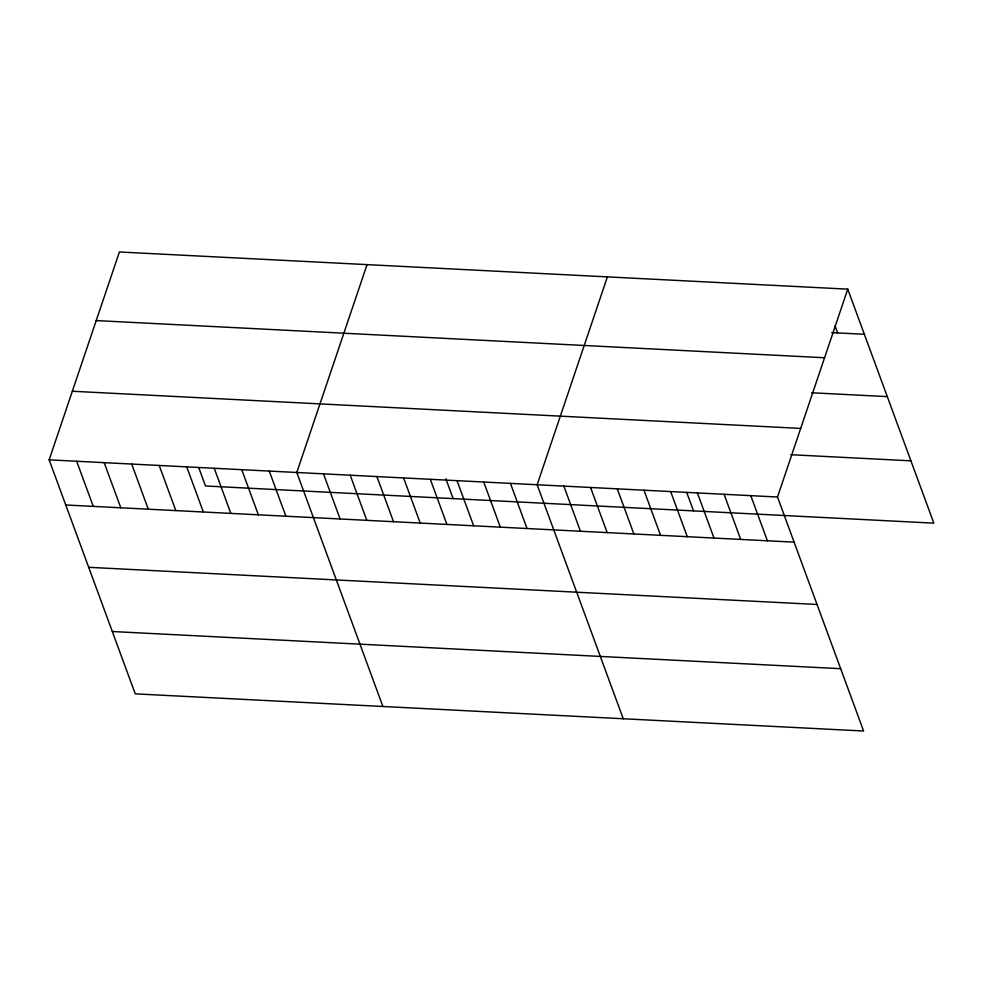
<?xml version="1.0" encoding="UTF-8"?>
<svg xmlns="http://www.w3.org/2000/svg" width="983" height="983" viewBox="0 0 983 983"><rect width="100%" height="100%" fill="white"/><g stroke="black" fill="none" stroke-linecap="round" stroke-linejoin="round"><path stroke-width="1.47" d="M847.751 289.149L777.504 497.017L863.602 731.02L135.249 693.851L49.15 459.847L119.398 251.98L847.751 289.149L933.85 523.153L205.496 485.983L198.726 467.576M367.04 264.624L296.792 472.479L382.891 706.482M607.396 276.887L537.148 484.742L623.247 718.757M831.716 332.623L864.364 334.281M96.223 320.569L824.565 357.751M811.626 392.758L887.293 396.616M72.337 391.246L800.678 428.416M790.737 454.699L910.922 460.83M49.15 459.847L777.504 497.017M65.75 504.979L794.104 542.149M88.691 567.302L817.033 604.471M112.32 631.516L840.662 668.698M835.058 325.864L837.651 332.918M750.791 495.653L767.404 540.785M724.09 494.289L740.69 539.421M697.377 492.925L713.99 538.057M686.724 492.471L693.494 510.89M670.676 491.561L687.277 536.693M643.963 490.198L660.576 535.33M617.263 488.834L633.863 533.966M590.562 487.47L607.162 532.602M563.849 486.106L580.462 531.238M510.435 483.378L527.048 528.522M483.734 482.026L500.335 527.158M457.021 480.662L473.634 525.794M445.84 478.795L453.138 498.627M430.321 479.299L446.921 524.431M403.608 477.935L420.22 523.067M376.907 476.571L393.507 521.703M350.206 475.207L366.806 520.339M323.493 473.843L340.106 518.975M269.268 471.078L285.881 516.21M241.757 469.677L258.369 514.809M214.245 468.264L230.845 513.396M186.733 466.864L203.334 511.996M159.209 465.463L175.822 510.595M131.697 464.05L148.298 509.194M104.186 462.649L120.786 507.781M76.662 461.248L93.274 506.38"/></g></svg>
